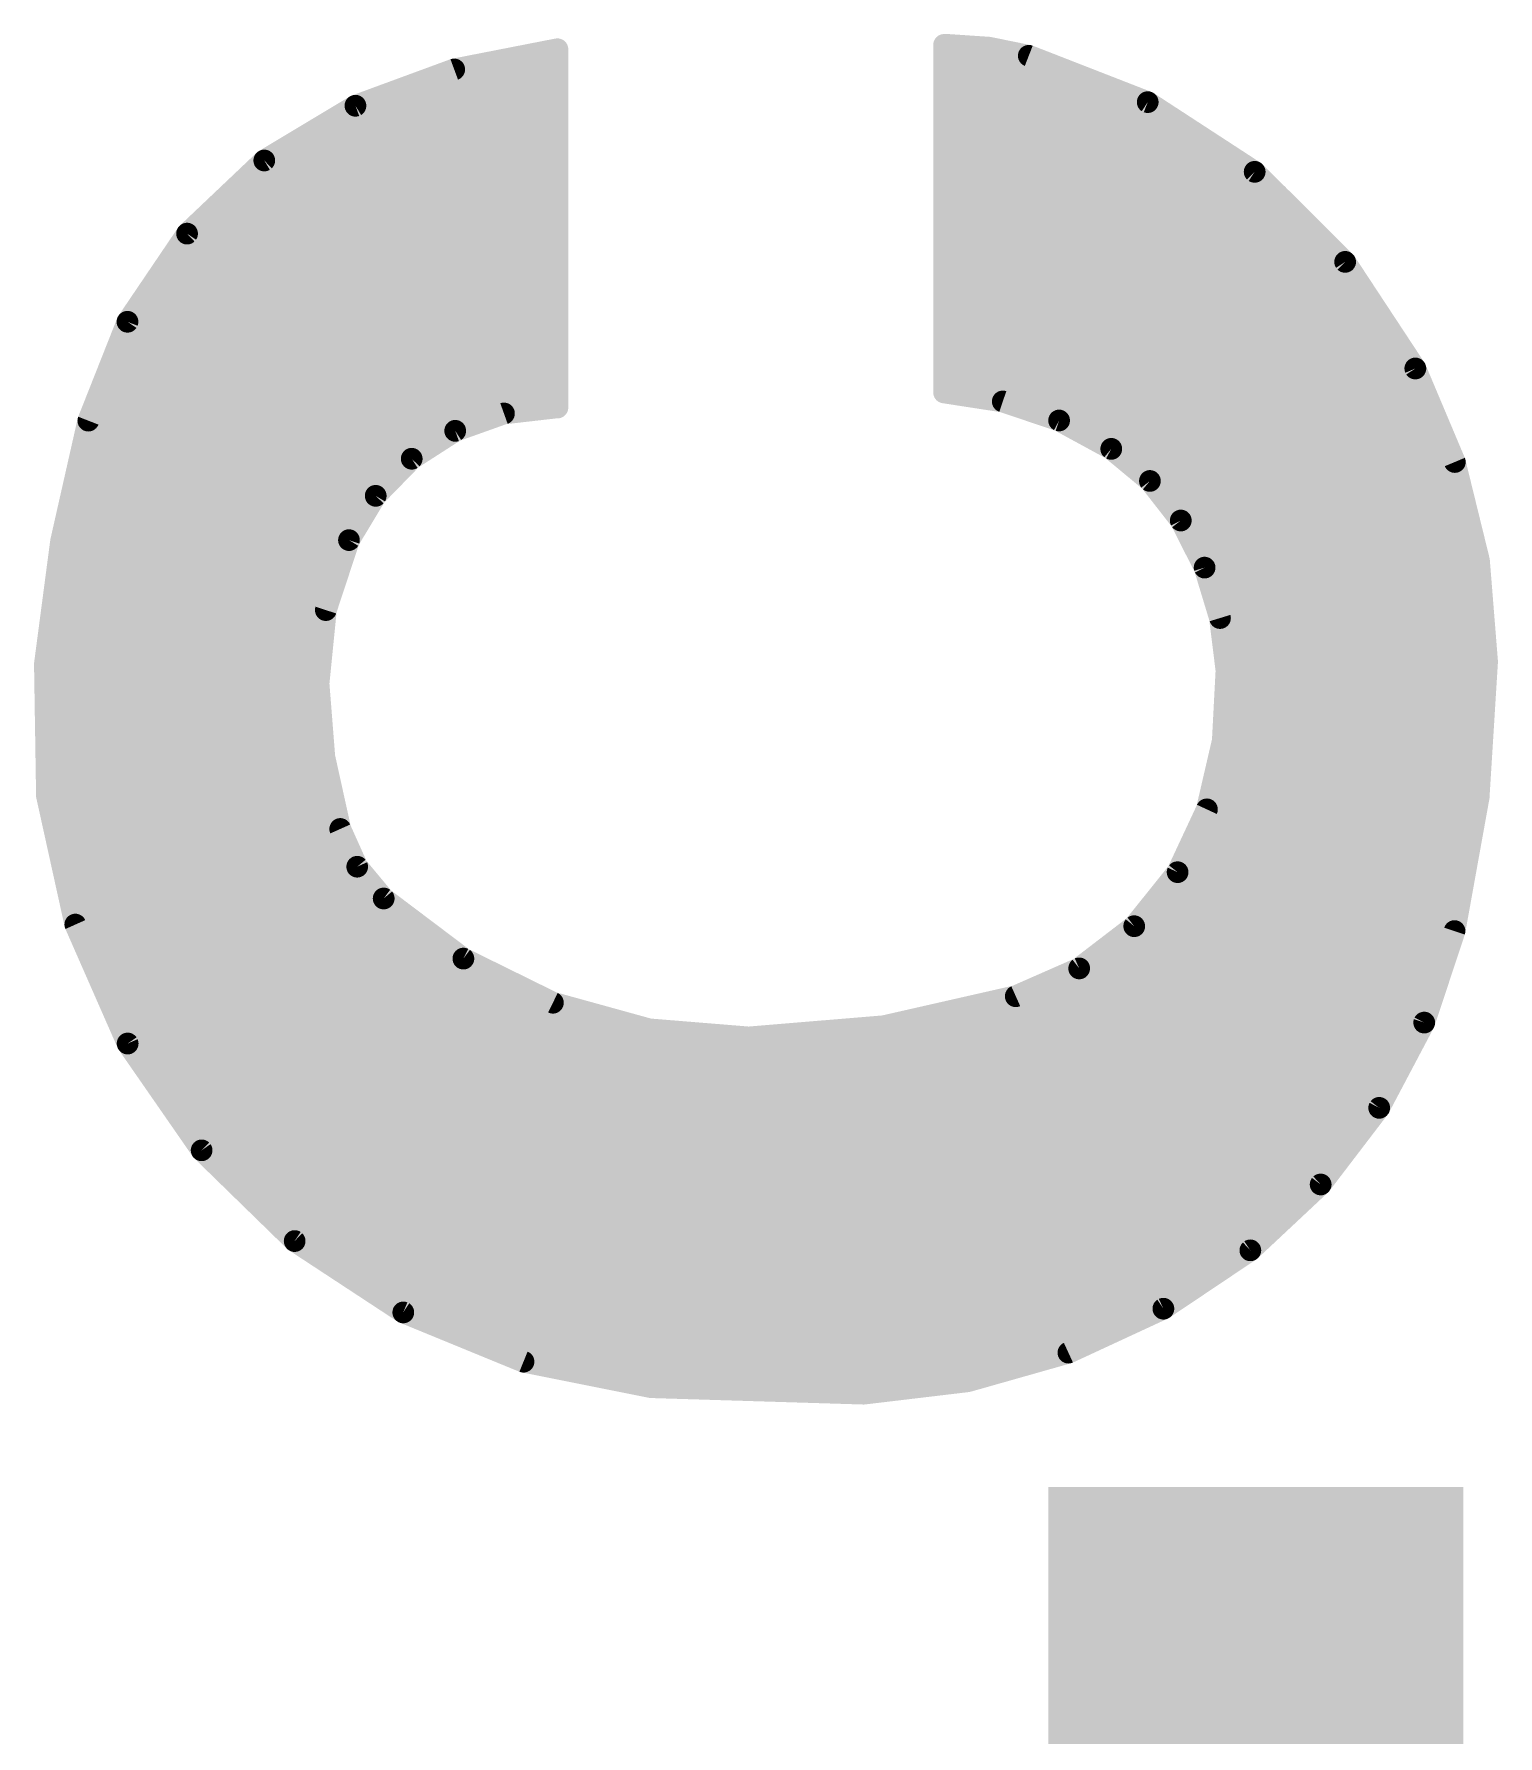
# Model space of a CAD drawing. Extents: x -0.1 to 30.6, y -0.1 to 52.6.
# Drawn here: x 13.212 to 14.924, y 32.97 to 34.96 of the extents above; entities that cross this region are included whole.
import ezdxf

# ---------------------------------------------------------------- set-up
doc = ezdxf.new("R2010")
doc.units = 0
doc.layers.add('21', color=41, linetype='CONTINUOUS')

# ---------------------------------------------------------------- blocks, each defined once
blk = doc.blocks.new('RECT')
blk.add_solid([(-0.5, -0.5), (0.5, -0.5), (-0.5, 0.5), (0.5, 0.5)])

msp = doc.modelspace()

# ---------------------------------------------------------------- linework, layer by layer
at = {"layer": '21', "const_width": 0.0254}
for points in [[(13.7032, 34.9189), (13.8239, 34.9425)], [(13.8239, 34.9425), (13.8239, 34.5234)], [(14.2761, 34.5411), (14.2761, 34.9475)], [(14.2761, 34.9475), (14.2811, 34.9475)], [(14.2811, 34.9475), (14.3285, 34.9443)], [(14.3285, 34.9443), (14.3751, 34.9348)], [(13.5877, 34.8764), (13.7032, 34.9189)], [(13.7346, 34.925), (13.8239, 34.925)], [(14.2761, 34.925), (14.4003, 34.925)], [(14.3751, 34.9348), (14.5142, 34.8806)], [(13.6508, 34.8996), (13.8239, 34.8996)], [(14.2761, 34.8996), (14.4654, 34.8996)], [(14.5142, 34.8806), (14.6393, 34.7991)], [(13.481, 34.8124), (13.5877, 34.8764)], [(13.584, 34.8742), (13.8239, 34.8742)], [(14.2761, 34.8742), (14.524, 34.8742)], [(13.5417, 34.8488), (13.8239, 34.8488)], [(14.2761, 34.8488), (14.563, 34.8488)], [(13.4994, 34.8234), (13.8239, 34.8234)], [(14.2761, 34.8234), (14.602, 34.8234)], [(13.3908, 34.7268), (13.481, 34.8124)], [(14.6393, 34.7991), (14.7451, 34.6938)], [(13.4659, 34.798), (13.8239, 34.798)], [(14.2761, 34.798), (14.6404, 34.798)], [(13.4391, 34.7726), (13.8239, 34.7726)], [(14.2761, 34.7726), (14.666, 34.7726)], [(13.4123, 34.7472), (13.8239, 34.7472)], [(14.2761, 34.7472), (14.6915, 34.7472)], [(13.3211, 34.6238), (13.3908, 34.7268)], [(13.3874, 34.7218), (13.8239, 34.7218)], [(14.2761, 34.7218), (14.717, 34.7218)], [(13.3702, 34.6964), (13.8239, 34.6964)], [(14.2761, 34.6964), (14.7425, 34.6964)], [(14.7451, 34.6938), (14.8272, 34.5691)], [(13.353, 34.671), (13.8239, 34.671)], [(14.2761, 34.671), (14.7601, 34.671)], [(13.3358, 34.6456), (13.8239, 34.6456)], [(14.2761, 34.6456), (14.7769, 34.6456)], [(13.2753, 34.5081), (13.3211, 34.6238)], [(13.3197, 34.6202), (13.8239, 34.6202)], [(14.2761, 34.6202), (14.7936, 34.6202)], [(13.3096, 34.5948), (13.8239, 34.5948)], [(14.2761, 34.5948), (14.8103, 34.5948)], [(13.2996, 34.5694), (13.8239, 34.5694)], [(14.2761, 34.5694), (14.827, 34.5694)], [(14.8272, 34.5691), (14.8733, 34.4598)], [(13.2895, 34.544), (13.8239, 34.544)], [(14.2761, 34.544), (14.8378, 34.544)], [(14.3448, 34.5305), (14.2761, 34.5411)], [(13.8214, 34.5234), (13.7613, 34.5165)], [(13.8239, 34.5234), (13.8214, 34.5234)], [(14.4106, 34.5083), (14.3448, 34.5305)], [(13.2434, 34.367), (13.2753, 34.5081)], [(13.2795, 34.5186), (13.7795, 34.5186)], [(13.7613, 34.5165), (13.7044, 34.4962)], [(14.3801, 34.5186), (14.8485, 34.5186)], [(14.4716, 34.4751), (14.4106, 34.5083)], [(13.2719, 34.4932), (13.6997, 34.4932)], [(13.7044, 34.4962), (13.6535, 34.4635)], [(14.4384, 34.4932), (14.8592, 34.4932)], [(13.2662, 34.4678), (13.6601, 34.4678)], [(13.6535, 34.4635), (13.6113, 34.4202)], [(14.5168, 34.4376), (14.4716, 34.4751)], [(14.4804, 34.4678), (14.87, 34.4678)], [(13.2604, 34.4424), (13.6329, 34.4424)], [(14.511, 34.4424), (14.8776, 34.4424)], [(14.8733, 34.4598), (14.9016, 34.3445)], [(14.5529, 34.3913), (14.5168, 34.4376)], [(13.2547, 34.417), (13.6094, 34.417)], [(13.6113, 34.4202), (13.5801, 34.3684)], [(14.5329, 34.417), (14.8838, 34.417)], [(13.249, 34.3916), (13.5941, 34.3916)], [(14.5527, 34.3916), (14.89, 34.3916)], [(14.5808, 34.3362), (14.5529, 34.3913)], [(13.2245, 34.2236), (13.2434, 34.367)], [(13.2433, 34.3662), (13.5794, 34.3662)], [(13.5801, 34.3684), (13.5531, 34.2866)], [(14.5656, 34.3662), (14.8962, 34.3662)], [(13.24, 34.3408), (13.571, 34.3408)], [(14.5785, 34.3408), (14.9019, 34.3408)], [(14.9016, 34.3445), (14.9111, 34.2262)], [(14.5987, 34.2772), (14.5808, 34.3362)], [(13.2366, 34.3154), (13.5626, 34.3154)], [(14.5871, 34.3154), (14.9039, 34.3154)], [(13.2333, 34.29), (13.5542, 34.29)], [(13.5531, 34.2866), (13.5445, 34.2008)], [(14.5949, 34.29), (14.906, 34.29)], [(13.2299, 34.2646), (13.5509, 34.2646)], [(14.6063, 34.216), (14.5987, 34.2772)], [(14.6003, 34.2646), (14.908, 34.2646)], [(13.2269, 34.0694), (13.2245, 34.2236)], [(13.2266, 34.2392), (13.5483, 34.2392)], [(14.6034, 34.2392), (14.9101, 34.2392)], [(14.9111, 34.2262), (14.9012, 34.0676)], [(13.2247, 34.2138), (13.5458, 34.2138)], [(14.602, 34.1337), (14.6063, 34.216)], [(14.6062, 34.2138), (14.9103, 34.2138)], [(13.225, 34.1884), (13.5455, 34.1884)], [(13.5445, 34.2008), (13.5513, 34.1148)], [(14.6049, 34.1884), (14.9087, 34.1884)], [(13.2254, 34.163), (13.5475, 34.163)], [(14.6036, 34.163), (14.9072, 34.163)], [(13.2258, 34.1376), (13.5495, 34.1376)], [(14.5834, 34.0535), (14.602, 34.1337)], [(14.6022, 34.1376), (14.9056, 34.1376)], [(13.2262, 34.1122), (13.5519, 34.1122)], [(13.5513, 34.1148), (13.5699, 34.0306)], [(14.597, 34.1122), (14.904, 34.1122)], [(13.2266, 34.0868), (13.5575, 34.0868)], [(14.5911, 34.0868), (14.9024, 34.0868)], [(13.2601, 33.9188), (13.2269, 34.0694)], [(14.9012, 34.0676), (14.873, 33.9112)], [(13.2286, 34.0614), (13.5631, 34.0614)], [(14.5491, 33.9801), (14.5834, 34.0535)], [(14.5852, 34.0614), (14.9001, 34.0614)], [(13.2342, 34.036), (13.5687, 34.036)], [(13.5699, 34.0306), (13.5897, 33.9865)], [(14.5752, 34.036), (14.8955, 34.036)], [(13.2398, 34.0106), (13.5789, 34.0106)], [(14.5634, 34.0106), (14.8909, 34.0106)], [(13.2454, 33.9852), (13.5908, 33.9852)], [(13.5897, 33.9865), (13.6207, 33.9493)], [(14.5515, 33.9852), (14.8864, 33.9852)], [(14.4984, 33.9169), (14.5491, 33.9801)], [(13.2511, 33.9598), (13.612, 33.9598)], [(13.6207, 33.9493), (13.7139, 33.879)], [(14.5329, 33.9598), (14.8818, 33.9598)], [(13.2567, 33.9344), (13.6405, 33.9344)], [(14.5125, 33.9344), (14.8772, 33.9344)], [(13.3212, 33.7797), (13.2601, 33.9188)], [(13.2644, 33.909), (13.6742, 33.909)], [(14.4341, 33.8676), (14.4984, 33.9169)], [(14.4881, 33.909), (14.8723, 33.909)], [(14.873, 33.9112), (14.8376, 33.8042)], [(13.2756, 33.8836), (13.7078, 33.8836)], [(14.455, 33.8836), (14.8639, 33.8836)], [(13.7139, 33.879), (13.8186, 33.8274)], [(14.3599, 33.835), (14.4341, 33.8676)], [(13.2867, 33.8582), (13.7562, 33.8582)], [(14.4127, 33.8582), (14.8555, 33.8582)], [(13.2979, 33.8328), (13.8077, 33.8328)], [(13.8186, 33.8274), (13.9311, 33.7963)], [(14.2054, 33.7999), (14.3599, 33.835)], [(14.3502, 33.8328), (14.847, 33.8328)], [(13.3091, 33.8074), (13.891, 33.8074)], [(14.2384, 33.8074), (14.8386, 33.8074)], [(14.8376, 33.8042), (14.7849, 33.7045)], [(13.9311, 33.7963), (14.0475, 33.7868)], [(14.0475, 33.7868), (14.2054, 33.7999)], [(13.3202, 33.782), (14.8258, 33.782)], [(13.4078, 33.6548), (13.3212, 33.7797)], [(13.3372, 33.7566), (14.8124, 33.7566)], [(13.3548, 33.7312), (14.799, 33.7312)], [(13.3724, 33.7058), (14.7856, 33.7058)], [(14.7849, 33.7045), (14.7165, 33.6149)], [(13.39, 33.6804), (14.7665, 33.6804)], [(13.4076, 33.655), (14.7471, 33.655)], [(13.5166, 33.5487), (13.4078, 33.6548)], [(13.4336, 33.6296), (14.7277, 33.6296)], [(14.7165, 33.6149), (14.6342, 33.5378)], [(13.4596, 33.6042), (14.7051, 33.6042)], [(13.4857, 33.5788), (14.678, 33.5788)], [(13.5117, 33.5534), (14.6509, 33.5534)], [(13.6436, 33.4653), (13.5166, 33.5487)], [(13.548, 33.528), (14.6196, 33.528)], [(14.6342, 33.5378), (14.5325, 33.4696)], [(13.5867, 33.5026), (14.5817, 33.5026)], [(13.6254, 33.4772), (14.5439, 33.4772)], [(13.7842, 33.4076), (13.6436, 33.4653)], [(14.5325, 33.4696), (14.4214, 33.4181)], [(13.6764, 33.4518), (14.4941, 33.4518)], [(13.7383, 33.4264), (14.4393, 33.4264)], [(13.9332, 33.3778), (13.7842, 33.4076)], [(14.4214, 33.4181), (14.3037, 33.3847)], [(13.8172, 33.401), (14.361, 33.401)], [(14.1821, 33.3702), (13.9332, 33.3778)], [(14.0053, 33.3756), (14.2273, 33.3756)], [(14.3037, 33.3847), (14.1821, 33.3702)]]:
    msp.add_lwpolyline(points, dxfattribs=at)
at = {"layer": '21', "const_width": 0.0127}
for points in [[(13.8302, 34.9425, 1), (13.8176, 34.9425)], [(13.8251, 34.9363, 1), (13.8227, 34.9487)], [(14.2761, 34.9539, 1), (14.2761, 34.9412)], [(14.2825, 34.9475, 1), (14.2698, 34.9475)], [(14.2815, 34.9538, 1), (14.2807, 34.9412)], [(14.2811, 34.9412, 1), (14.2811, 34.9539)], [(14.3298, 34.9505, 1), (14.3273, 34.9381)], [(14.3281, 34.938, 1), (14.329, 34.9506)], [(13.7019, 34.9251, 1), (13.7044, 34.9126)], [(13.7054, 34.9129, 1), (13.701, 34.9248)], [(13.7346, 34.9314, 1), (13.7346, 34.9187)], [(13.8239, 34.9187, 1), (13.8239, 34.9314)], [(14.2761, 34.9314, 1), (14.2761, 34.9187)], [(14.3774, 34.9407, 1), (14.3728, 34.9289)], [(14.3738, 34.9286, 1), (14.3764, 34.941)], [(14.4003, 34.9187, 1), (14.4003, 34.9314)], [(13.6508, 34.9059, 1), (13.6508, 34.8933)], [(13.8239, 34.8933, 1), (13.8239, 34.9059)], [(14.2761, 34.9059, 1), (14.2761, 34.8933)], [(14.4654, 34.8933, 1), (14.4654, 34.9059)], [(14.5177, 34.8859, 1), (14.5107, 34.8753)], [(14.5119, 34.8747, 1), (14.5165, 34.8865)], [(13.584, 34.8805, 1), (13.584, 34.8679)], [(13.5855, 34.8824, 1), (13.5899, 34.8704)], [(13.591, 34.871, 1), (13.5844, 34.8818)], [(13.8239, 34.8679, 1), (13.8239, 34.8805)], [(14.2761, 34.8805, 1), (14.2761, 34.8679)], [(14.524, 34.8679, 1), (14.524, 34.8805)], [(13.5417, 34.8552, 1), (13.5417, 34.8425)], [(13.8239, 34.8425, 1), (13.8239, 34.8552)], [(14.2761, 34.8552, 1), (14.2761, 34.8425)], [(14.563, 34.8425, 1), (14.563, 34.8552)], [(13.4994, 34.8297, 1), (13.4994, 34.8171)], [(13.8239, 34.8171, 1), (13.8239, 34.8297)], [(14.2761, 34.8297, 1), (14.2761, 34.8171)], [(14.602, 34.8171, 1), (14.602, 34.8297)], [(13.4778, 34.8178, 1), (13.4843, 34.8069)], [(13.4854, 34.8078, 1), (13.4767, 34.817)], [(14.6438, 34.8036, 1), (14.6348, 34.7946)], [(13.4659, 34.8043, 1), (13.4659, 34.7917)], [(13.8239, 34.7917, 1), (13.8239, 34.8043)], [(14.2761, 34.8043, 1), (14.2761, 34.7917)], [(14.6358, 34.7938, 1), (14.6428, 34.8044)], [(14.6404, 34.7917, 1), (14.6404, 34.8043)], [(13.4391, 34.779, 1), (13.4391, 34.7663)], [(13.8239, 34.7663, 1), (13.8239, 34.779)], [(14.2761, 34.779, 1), (14.2761, 34.7663)], [(14.666, 34.7663, 1), (14.666, 34.779)], [(13.4123, 34.7535, 1), (13.4123, 34.7409)], [(13.8239, 34.7409, 1), (13.8239, 34.7535)], [(14.2761, 34.7535, 1), (14.2761, 34.7409)], [(14.6915, 34.7409, 1), (14.6915, 34.7535)], [(13.3874, 34.7281, 1), (13.3874, 34.7155)], [(13.3864, 34.7314, 1), (13.3951, 34.7222)], [(13.396, 34.7233, 1), (13.3855, 34.7304)], [(13.8239, 34.7155, 1), (13.8239, 34.7281)], [(14.2761, 34.7281, 1), (14.2761, 34.7155)], [(14.717, 34.7155, 1), (14.717, 34.7281)], [(13.3702, 34.7028, 1), (13.3702, 34.6901)], [(13.8239, 34.6901, 1), (13.8239, 34.7028)], [(14.2761, 34.7028, 1), (14.2761, 34.6901)], [(14.7504, 34.6973, 1), (14.7398, 34.6903)], [(14.7406, 34.6893, 1), (14.7496, 34.6983)], [(14.7425, 34.6901, 1), (14.7425, 34.7028)], [(13.353, 34.6773, 1), (13.353, 34.6647)], [(13.8239, 34.6647, 1), (13.8239, 34.6773)], [(14.2761, 34.6773, 1), (14.2761, 34.6647)], [(14.7601, 34.6647, 1), (14.7601, 34.6773)], [(13.3358, 34.6519, 1), (13.3358, 34.6393)], [(13.8239, 34.6393, 1), (13.8239, 34.6519)], [(14.2761, 34.6519, 1), (14.2761, 34.6393)], [(14.7769, 34.6393, 1), (14.7769, 34.6519)], [(13.3197, 34.6266, 1), (13.3197, 34.6139)], [(13.3158, 34.6273, 1), (13.3263, 34.6202)], [(13.327, 34.6214, 1), (13.3152, 34.6261)], [(13.8239, 34.6139, 1), (13.8239, 34.6266)], [(14.2761, 34.6266, 1), (14.2761, 34.6139)], [(14.7936, 34.6139, 1), (14.7936, 34.6266)], [(13.3096, 34.6011, 1), (13.3096, 34.5885)], [(13.8239, 34.5885, 1), (13.8239, 34.6011)], [(14.2761, 34.6011, 1), (14.2761, 34.5885)], [(14.8103, 34.5885, 1), (14.8103, 34.6011)], [(13.2996, 34.5757, 1), (13.2996, 34.5631)], [(13.8239, 34.5631, 1), (13.8239, 34.5757)], [(14.2761, 34.5757, 1), (14.2761, 34.5631)], [(14.8331, 34.5716, 1), (14.8213, 34.5666)], [(14.8219, 34.5656, 1), (14.8325, 34.5726)], [(14.827, 34.5631, 1), (14.827, 34.5757)], [(13.2895, 34.5504, 1), (13.2895, 34.5377)], [(13.8239, 34.5377, 1), (13.8239, 34.5504)], [(14.2761, 34.5504, 1), (14.2761, 34.5377)], [(14.2771, 34.5474, 1), (14.2751, 34.5348)], [(14.8378, 34.5377, 1), (14.8378, 34.5504)], [(13.8214, 34.5297, 1), (13.8214, 34.5171)], [(13.8221, 34.5171, 1), (13.8207, 34.5297)], [(13.8239, 34.5171, 1), (13.8239, 34.5297)], [(14.2698, 34.5411, 1), (14.2825, 34.5411)], [(14.3468, 34.5366, 1), (14.3427, 34.5245)], [(14.3438, 34.5243, 1), (14.3457, 34.5368)], [(13.2694, 34.5104, 1), (13.2812, 34.5058)], [(13.2815, 34.5067, 1), (13.2691, 34.5095)], [(13.2795, 34.5249, 1), (13.2795, 34.5123)], [(13.7606, 34.5228, 1), (13.762, 34.5102)], [(13.7635, 34.5105, 1), (13.7592, 34.5225)], [(13.7795, 34.5123, 1), (13.7795, 34.5249)], [(13.8176, 34.5234, 1), (13.8302, 34.5234)], [(14.3801, 34.5249, 1), (14.3801, 34.5123)], [(14.4136, 34.5139, 1), (14.4076, 34.5027)], [(14.4086, 34.5023, 1), (14.4126, 34.5143)], [(14.8485, 34.5123, 1), (14.8485, 34.5249)], [(13.2719, 34.4995, 1), (13.2719, 34.4869)], [(13.7022, 34.5022, 1), (13.7065, 34.4902)], [(13.6997, 34.4869, 1), (13.6997, 34.4995)], [(13.7078, 34.4909, 1), (13.7009, 34.5016)], [(14.4384, 34.4995, 1), (14.4384, 34.4869)], [(14.8592, 34.4869, 1), (14.8592, 34.4995)], [(13.2662, 34.4742, 1), (13.2662, 34.4615)], [(13.6501, 34.4689, 1), (13.6569, 34.4582)], [(13.658, 34.4591, 1), (13.6489, 34.468)], [(13.6601, 34.4615, 1), (13.6601, 34.4742)], [(14.4757, 34.48, 1), (14.4675, 34.4702)], [(14.4686, 34.4695, 1), (14.4746, 34.4807)], [(14.4804, 34.4742, 1), (14.4804, 34.4615)], [(14.87, 34.4615, 1), (14.87, 34.4742)], [(13.2604, 34.4487, 1), (13.2604, 34.4361)], [(13.6329, 34.4361, 1), (13.6329, 34.4487)], [(14.511, 34.4487, 1), (14.511, 34.4361)], [(14.8795, 34.4613, 1), (14.8672, 34.4583)], [(14.8675, 34.4573, 1), (14.8792, 34.4622)], [(14.8776, 34.4361, 1), (14.8776, 34.4487)], [(14.5218, 34.4415, 1), (14.5118, 34.4337)], [(14.5127, 34.4327, 1), (14.5208, 34.4425)], [(13.2547, 34.4233, 1), (13.2547, 34.4107)], [(13.6068, 34.4246, 1), (13.6159, 34.4158)], [(13.6168, 34.4169, 1), (13.6059, 34.4235)], [(13.6094, 34.4107, 1), (13.6094, 34.4233)], [(14.5329, 34.4233, 1), (14.5329, 34.4107)], [(14.8838, 34.4107, 1), (14.8838, 34.4233)], [(13.249, 34.398, 1), (13.249, 34.3853)], [(13.5941, 34.3853, 1), (13.5941, 34.398)], [(14.5527, 34.398, 1), (14.5527, 34.3853)], [(14.5586, 34.3942, 1), (14.5472, 34.3884)], [(14.5479, 34.3874, 1), (14.5579, 34.3952)], [(14.89, 34.3853, 1), (14.89, 34.398)], [(13.2433, 34.3725, 1), (13.2433, 34.3599)], [(13.2372, 34.3684, 1), (13.2496, 34.3656)], [(13.2497, 34.3662, 1), (13.2371, 34.3678)], [(13.5747, 34.3717, 1), (13.5855, 34.3651)], [(13.5861, 34.3664, 1), (13.5741, 34.3704)], [(13.5794, 34.3599, 1), (13.5794, 34.3725)], [(14.5656, 34.3725, 1), (14.5656, 34.3599)], [(14.8962, 34.3599, 1), (14.8962, 34.3725)], [(13.24, 34.3471, 1), (13.24, 34.3345)], [(13.571, 34.3345, 1), (13.571, 34.3471)], [(14.5785, 34.3471, 1), (14.5785, 34.3345)], [(14.9079, 34.345, 1), (14.8952, 34.344)], [(14.9019, 34.3345, 1), (14.9019, 34.3471)], [(14.5868, 34.3381, 1), (14.5747, 34.3344)], [(14.5751, 34.3334, 1), (14.5864, 34.3391)], [(14.8954, 34.343, 1), (14.9077, 34.346)], [(13.2366, 34.3218, 1), (13.2366, 34.3091)], [(13.5626, 34.3091, 1), (13.5626, 34.3218)], [(14.5871, 34.3218, 1), (14.5871, 34.3091)], [(14.9039, 34.3091, 1), (14.9039, 34.3218)], [(13.2333, 34.2963, 1), (13.2333, 34.2837)], [(13.547, 34.2886, 1), (13.5591, 34.2846)], [(13.5594, 34.2859, 1), (13.5468, 34.2872)], [(13.5542, 34.2837, 1), (13.5542, 34.2963)], [(14.5949, 34.2963, 1), (14.5949, 34.2837)], [(14.906, 34.2837, 1), (14.906, 34.2963)], [(13.2299, 34.2709, 1), (13.2299, 34.2583)], [(13.5509, 34.2583, 1), (13.5509, 34.2709)], [(14.605, 34.278, 1), (14.5924, 34.2765)], [(14.5927, 34.2754, 1), (14.6048, 34.2791)], [(14.6003, 34.2709, 1), (14.6003, 34.2583)], [(14.908, 34.2583, 1), (14.908, 34.2709)], [(13.2308, 34.2237, 1), (13.2182, 34.2235)], [(13.2266, 34.2456, 1), (13.2266, 34.2329)], [(13.5483, 34.2329, 1), (13.5483, 34.2456)], [(14.6034, 34.2456, 1), (14.6034, 34.2329)], [(14.9174, 34.2258, 1), (14.9048, 34.2266)], [(14.9101, 34.2329, 1), (14.9101, 34.2456)], [(13.2182, 34.2244, 1), (13.2308, 34.2228)], [(13.2247, 34.2201, 1), (13.2247, 34.2075)], [(13.5458, 34.2075, 1), (13.5458, 34.2201)], [(14.6062, 34.2201, 1), (14.6062, 34.2075)], [(14.6126, 34.2157, 1), (14.6, 34.2163)], [(14.6, 34.2152, 1), (14.6126, 34.2168)], [(14.9048, 34.2257, 1), (14.9174, 34.2267)], [(14.9103, 34.2075, 1), (14.9103, 34.2201)], [(13.225, 34.1947, 1), (13.225, 34.1821)], [(13.5508, 34.2013, 1), (13.5382, 34.2003)], [(13.5382, 34.2014, 1), (13.5508, 34.2002)], [(13.5455, 34.1821, 1), (13.5455, 34.1947)], [(14.6049, 34.1947, 1), (14.6049, 34.1821)], [(14.9087, 34.1821, 1), (14.9087, 34.1947)], [(13.2254, 34.1694, 1), (13.2254, 34.1567)], [(13.5475, 34.1567, 1), (13.5475, 34.1694)], [(14.6036, 34.1694, 1), (14.6036, 34.1567)], [(14.9072, 34.1567, 1), (14.9072, 34.1694)], [(13.2258, 34.1439, 1), (13.2258, 34.1313)], [(13.5495, 34.1313, 1), (13.5495, 34.1439)], [(14.5957, 34.1341, 1), (14.6084, 34.1334)], [(14.6022, 34.1439, 1), (14.6022, 34.1313)], [(14.6082, 34.1323, 1), (14.5959, 34.1352)], [(14.9056, 34.1313, 1), (14.9056, 34.1439)], [(13.2262, 34.1185, 1), (13.2262, 34.1059)], [(13.5575, 34.1162, 1), (13.5451, 34.1135)], [(13.545, 34.1143, 1), (13.5577, 34.1153)], [(13.5519, 34.1059, 1), (13.5519, 34.1185)], [(14.597, 34.1185, 1), (14.597, 34.1059)], [(14.904, 34.1059, 1), (14.904, 34.1185)], [(13.2266, 34.0932, 1), (13.2266, 34.0805)], [(13.5575, 34.0805, 1), (13.5575, 34.0932)], [(14.5911, 34.0932, 1), (14.5911, 34.0805)], [(14.9024, 34.0805, 1), (14.9024, 34.0932)], [(13.2331, 34.0708, 1), (13.2207, 34.068)], [(13.2205, 34.0693, 1), (13.2332, 34.0695)], [(14.9075, 34.0665, 1), (14.895, 34.0687)], [(13.2286, 34.0677, 1), (13.2286, 34.0551)], [(13.5631, 34.0551, 1), (13.5631, 34.0677)], [(14.5772, 34.0549, 1), (14.5896, 34.0521)], [(14.5892, 34.0508, 1), (14.5776, 34.0562)], [(14.5852, 34.0677, 1), (14.5852, 34.0551)], [(14.8949, 34.068, 1), (14.9076, 34.0672)], [(14.9001, 34.0551, 1), (14.9001, 34.0677)], [(13.2342, 34.0423, 1), (13.2342, 34.0297)], [(13.5757, 34.0332, 1), (13.5641, 34.028)], [(13.5637, 34.0292, 1), (13.5761, 34.032)], [(13.5687, 34.0297, 1), (13.5687, 34.0423)], [(14.5752, 34.0423, 1), (14.5752, 34.0297)], [(14.8955, 34.0297, 1), (14.8955, 34.0423)], [(13.2398, 34.017, 1), (13.2398, 34.0043)], [(13.5789, 34.0043, 1), (13.5789, 34.017)], [(14.5634, 34.017, 1), (14.5634, 34.0043)], [(14.8909, 34.0043, 1), (14.8909, 34.017)], [(13.2454, 33.9915, 1), (13.2454, 33.9789)], [(13.5946, 33.9905, 1), (13.5849, 33.9824)], [(13.5839, 33.9839, 1), (13.5955, 33.9891)], [(13.5908, 33.9789, 1), (13.5908, 33.9915)], [(14.5515, 33.9915, 1), (14.5515, 33.9789)], [(14.8864, 33.9789, 1), (14.8864, 33.9915)], [(14.5434, 33.9827, 1), (14.5549, 33.9774)], [(14.5541, 33.9761, 1), (14.5442, 33.984)], [(13.2511, 33.9661, 1), (13.2511, 33.9535)], [(13.612, 33.9535, 1), (13.612, 33.9661)], [(13.6245, 33.9544, 1), (13.6169, 33.9442)], [(13.6158, 33.9452, 1), (13.6256, 33.9534)], [(14.5329, 33.9661, 1), (14.5329, 33.9535)], [(14.8818, 33.9535, 1), (14.8818, 33.9661)], [(13.2567, 33.9408, 1), (13.2567, 33.9281)], [(13.6405, 33.9281, 1), (13.6405, 33.9408)], [(14.5125, 33.9408, 1), (14.5125, 33.9281)], [(14.8772, 33.9281, 1), (14.8772, 33.9408)], [(13.2659, 33.9214, 1), (13.2543, 33.9162)], [(13.2539, 33.9174, 1), (13.2663, 33.9202)], [(13.2644, 33.9153, 1), (13.2644, 33.9027)], [(13.6742, 33.9027, 1), (13.6742, 33.9153)], [(14.4881, 33.9153, 1), (14.4881, 33.9027)], [(14.4935, 33.9209, 1), (14.5034, 33.9129)], [(14.5023, 33.9118, 1), (14.4945, 33.9219)], [(14.8668, 33.9123, 1), (14.8792, 33.9101)], [(14.879, 33.9092, 1), (14.867, 33.9132)], [(14.8723, 33.9027, 1), (14.8723, 33.9153)], [(13.2756, 33.8899, 1), (13.2756, 33.8773)], [(13.7078, 33.8773, 1), (13.7078, 33.8899)], [(14.455, 33.8899, 1), (14.455, 33.8773)], [(14.8639, 33.8773, 1), (14.8639, 33.8899)], [(13.7167, 33.8847, 1), (13.7111, 33.8733)], [(13.7101, 33.8739, 1), (13.7177, 33.8841)], [(14.4302, 33.8726, 1), (14.438, 33.8625)], [(14.4366, 33.8618, 1), (14.4315, 33.8734)], [(13.2867, 33.8646, 1), (13.2867, 33.8519)], [(13.7562, 33.8519, 1), (13.7562, 33.8646)], [(14.4127, 33.8646, 1), (14.4127, 33.8519)], [(14.8555, 33.8519, 1), (14.8555, 33.8646)], [(13.2979, 33.8391, 1), (13.2979, 33.8265)], [(13.8077, 33.8265, 1), (13.8077, 33.8391)], [(13.8203, 33.8335, 1), (13.8169, 33.8213)], [(13.8158, 33.8217, 1), (13.8214, 33.8331)], [(14.3502, 33.8391, 1), (14.3502, 33.8265)], [(14.3573, 33.8408, 1), (14.3625, 33.8292)], [(14.3613, 33.8288, 1), (14.3585, 33.8412)], [(14.847, 33.8265, 1), (14.847, 33.8391)], [(13.3091, 33.8137, 1), (13.3091, 33.8011)], [(13.891, 33.8011, 1), (13.891, 33.8137)], [(14.2384, 33.8137, 1), (14.2384, 33.8011)], [(14.8432, 33.8012, 1), (14.8319, 33.8071)], [(14.8386, 33.8011, 1), (14.8386, 33.8137)], [(13.9317, 33.8026, 1), (13.9306, 33.79)], [(13.9295, 33.7902, 1), (13.9328, 33.8024)], [(14.047, 33.7931, 1), (14.048, 33.7805)], [(14.047, 33.7805, 1), (14.048, 33.7931)], [(14.204, 33.8061, 1), (14.2068, 33.7937)], [(14.2059, 33.7936, 1), (14.2049, 33.8062)], [(14.8315, 33.8062, 1), (14.8436, 33.8022)], [(13.3202, 33.7884, 1), (13.3202, 33.7757)], [(13.3265, 33.7833, 1), (13.316, 33.7761)], [(13.3154, 33.7771, 1), (13.3271, 33.7822)], [(14.8258, 33.7757, 1), (14.8258, 33.7884)], [(13.3372, 33.7629, 1), (13.3372, 33.7503)], [(14.8124, 33.7503, 1), (14.8124, 33.7629)], [(13.3548, 33.7375, 1), (13.3548, 33.7249)], [(14.799, 33.7249, 1), (14.799, 33.7375)], [(13.3724, 33.7122, 1), (13.3724, 33.6995)], [(14.79, 33.7006, 1), (14.7799, 33.7083)], [(14.7856, 33.6995, 1), (14.7856, 33.7122)], [(14.7793, 33.7074, 1), (14.7905, 33.7015)], [(13.39, 33.6867, 1), (13.39, 33.6741)], [(14.7665, 33.6741, 1), (14.7665, 33.6867)], [(13.4076, 33.6613, 1), (13.4076, 33.6487)], [(13.4122, 33.6593, 1), (13.4034, 33.6502)], [(13.4026, 33.6512, 1), (13.413, 33.6584)], [(14.7471, 33.6487, 1), (14.7471, 33.6613)], [(13.4336, 33.636, 1), (13.4336, 33.6233)], [(14.7277, 33.6233, 1), (14.7277, 33.636)], [(14.7114, 33.6187, 1), (14.7215, 33.611)], [(14.7208, 33.6102, 1), (14.7122, 33.6195)], [(13.4596, 33.6105, 1), (13.4596, 33.5979)], [(14.7051, 33.5979, 1), (14.7051, 33.6105)], [(13.4857, 33.5851, 1), (13.4857, 33.5725)], [(14.678, 33.5725, 1), (14.678, 33.5851)], [(13.5117, 33.5598, 1), (13.5117, 33.5471)], [(13.5201, 33.554, 1), (13.5131, 33.5434)], [(13.5121, 33.5441, 1), (13.521, 33.5532)], [(14.6509, 33.5471, 1), (14.6509, 33.5598)], [(13.548, 33.5343, 1), (13.548, 33.5217)], [(14.6196, 33.5217, 1), (14.6196, 33.5343)], [(14.6299, 33.5424, 1), (14.6385, 33.5332)], [(14.6377, 33.5325, 1), (14.6307, 33.5431)], [(13.5867, 33.5089, 1), (13.5867, 33.4963)], [(14.5817, 33.4963, 1), (14.5817, 33.5089)], [(13.6254, 33.4836, 1), (13.6254, 33.4709)], [(13.646, 33.4711, 1), (13.6412, 33.4594)], [(14.529, 33.4749, 1), (14.5361, 33.4643)], [(14.5352, 33.4638, 1), (14.5299, 33.4753)], [(14.5439, 33.4709, 1), (14.5439, 33.4836)], [(13.6401, 33.4599, 1), (13.6471, 33.4706)], [(13.6764, 33.4581, 1), (13.6764, 33.4455)], [(14.4941, 33.4455, 1), (14.4941, 33.4581)], [(13.7383, 33.4327, 1), (13.7383, 33.4201)], [(14.4393, 33.4201, 1), (14.4393, 33.4327)], [(13.7854, 33.4138, 1), (13.7829, 33.4014)], [(13.7818, 33.4017, 1), (13.7866, 33.4135)], [(14.4188, 33.4239, 1), (14.4241, 33.4124)], [(14.4232, 33.412, 1), (14.4197, 33.4242)], [(13.8172, 33.4074, 1), (13.8172, 33.3947)], [(14.361, 33.3947, 1), (14.361, 33.4074)], [(13.9334, 33.3841, 1), (13.933, 33.3715)], [(13.932, 33.3716, 1), (13.9344, 33.384)], [(14.0053, 33.3819, 1), (14.0053, 33.3693)], [(14.1813, 33.3765, 1), (14.1829, 33.3639)], [(14.1819, 33.3639, 1), (14.1823, 33.3765)], [(14.2273, 33.3693, 1), (14.2273, 33.3819)], [(14.3019, 33.3908, 1), (14.3054, 33.3786)], [(14.3044, 33.3784, 1), (14.3029, 33.391)]]:
    msp.add_lwpolyline(points, format="xyb", dxfattribs=at)

# ---------------------------------------------------------------- block references
at = {"layer": '21', "xscale": 0.4953, "yscale": 0.4851, "rotation": 90}
msp.add_blockref('RECT', (14.6406, 33.0134), dxfattribs=at)

doc.saveas('drawing.dxf')
